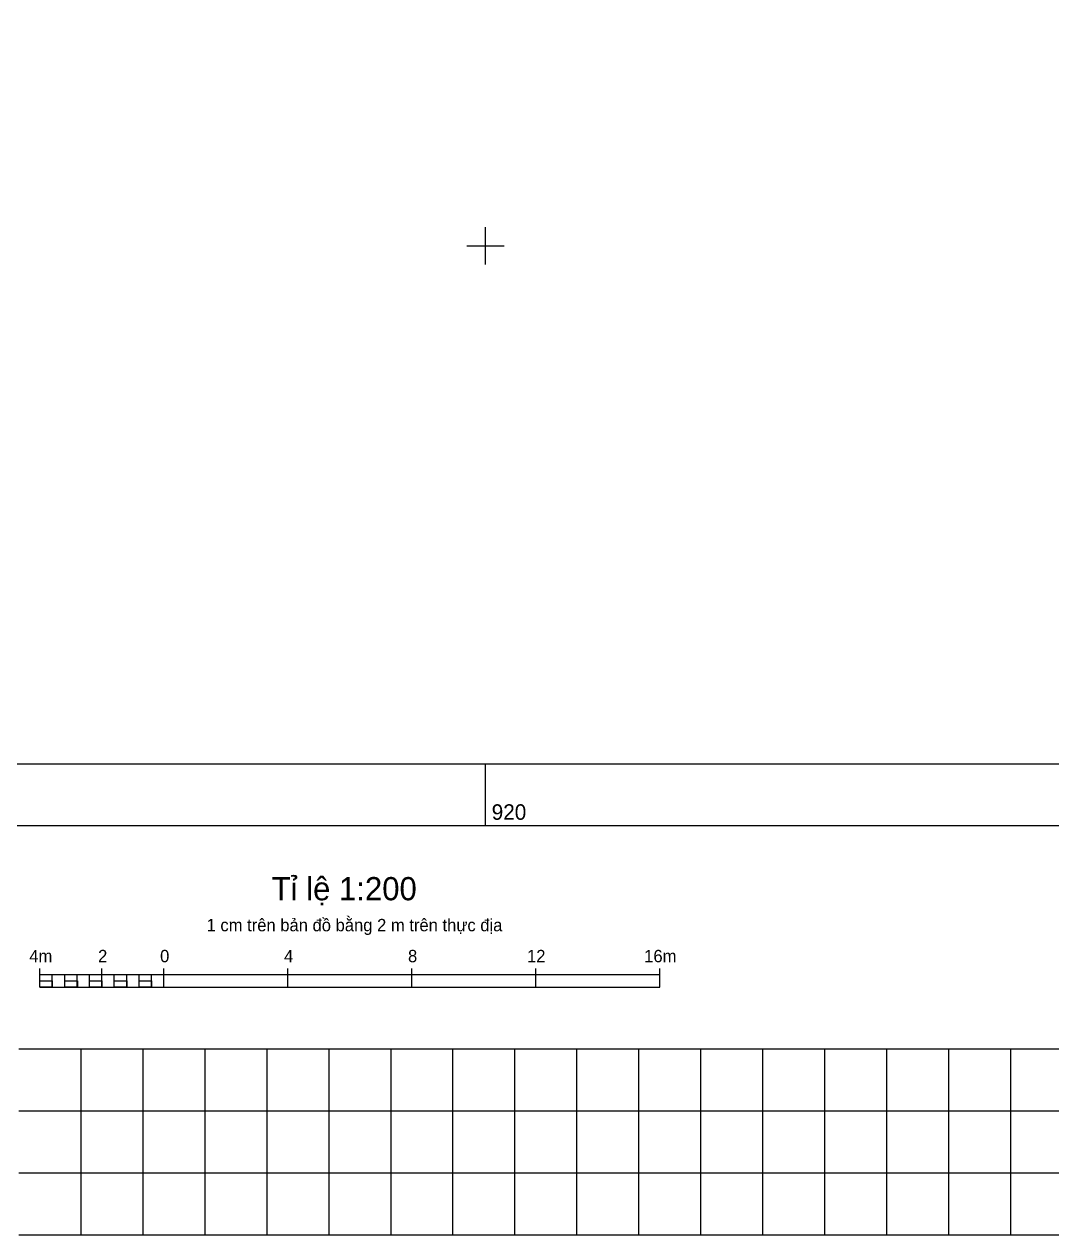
# Model space of a CAD drawing. Extents: x 547747 to 549324, y 1837450 to 1838029.
# Drawn here: x 547905.12 to 547938.27, y 1837508.07 to 1837547.16 of the extents above; entities that cross this region are included whole.
import ezdxf

# ---------------------------------------------------------------- set-up
doc = ezdxf.new("R2010")
doc.units = 0
doc.layers.add('Level 58', color=7, linetype='Continuous')

msp = doc.modelspace()

# ---------------------------------------------------------------- linework, layer by layer
at = {"layer": 'Level 58'}
for p, q in [((547920, 1837539.4), (547920, 1837540.6)), ((547920, 1837539.4), (547920, 1837540.6)), ((547920, 1837539.4), (547920, 1837540.6)), ((547920, 1837539.4), (547920, 1837540.6)), ((547920, 1837539.4), (547920, 1837540.6)), ((547919.4, 1837540), (547920.6, 1837540)), ((547919.4, 1837540), (547920.6, 1837540)), ((547919.4, 1837540), (547920.6, 1837540)), ((547919.4, 1837540), (547920.6, 1837540)), ((547919.4, 1837540), (547920.6, 1837540)), ((547920, 1837521.27), (547920, 1837523.27)), ((547920, 1837521.27), (547920, 1837523.27)), ((547920, 1837521.27), (547920, 1837523.27)), ((547920, 1837521.27), (547920, 1837523.27)), ((547920, 1837521.27), (547920, 1837523.27)), ((547905.62, 1837516.07), (547905.62, 1837516.67)), ((547905.62, 1837516.07), (547905.62, 1837516.67)), ((547905.62, 1837516.07), (547905.62, 1837516.67)), ((547905.62, 1837516.07), (547905.62, 1837516.67)), ((547905.62, 1837516.07), (547905.62, 1837516.67)), ((547907.62, 1837516.07), (547907.62, 1837516.67)), ((547907.62, 1837516.07), (547907.62, 1837516.67)), ((547907.62, 1837516.07), (547907.62, 1837516.67)), ((547907.62, 1837516.07), (547907.62, 1837516.67)), ((547907.62, 1837516.07), (547907.62, 1837516.67)), ((547909.62, 1837516.07), (547909.62, 1837516.67)), ((547909.62, 1837516.07), (547909.62, 1837516.67)), ((547909.62, 1837516.07), (547909.62, 1837516.67)), ((547909.62, 1837516.07), (547909.62, 1837516.67)), ((547909.62, 1837516.07), (547909.62, 1837516.67)), ((547913.62, 1837516.07), (547913.62, 1837516.67)), ((547913.62, 1837516.07), (547913.62, 1837516.67)), ((547913.62, 1837516.07), (547913.62, 1837516.67)), ((547913.62, 1837516.07), (547913.62, 1837516.67)), ((547913.62, 1837516.07), (547913.62, 1837516.67)), ((547917.62, 1837516.07), (547917.62, 1837516.67)), ((547917.62, 1837516.07), (547917.62, 1837516.67)), ((547917.62, 1837516.07), (547917.62, 1837516.67)), ((547917.62, 1837516.07), (547917.62, 1837516.67)), ((547917.62, 1837516.07), (547917.62, 1837516.67)), ((547921.62, 1837516.07), (547921.62, 1837516.67)), ((547921.62, 1837516.07), (547921.62, 1837516.67)), ((547921.62, 1837516.07), (547921.62, 1837516.67)), ((547921.62, 1837516.07), (547921.62, 1837516.67)), ((547921.62, 1837516.07), (547921.62, 1837516.67)), ((547925.62, 1837516.07), (547925.62, 1837516.67)), ((547925.62, 1837516.07), (547925.62, 1837516.67)), ((547925.62, 1837516.07), (547925.62, 1837516.67)), ((547925.62, 1837516.07), (547925.62, 1837516.67)), ((547925.62, 1837516.07), (547925.62, 1837516.67)), ((547905.62, 1837516.47), (547925.62, 1837516.47)), ((547905.62, 1837516.07), (547905.62, 1837516.47)), ((547905.62, 1837516.47), (547925.62, 1837516.47)), ((547905.62, 1837516.07), (547905.62, 1837516.47)), ((547905.62, 1837516.47), (547925.62, 1837516.47)), ((547905.62, 1837516.07), (547905.62, 1837516.47)), ((547905.62, 1837516.47), (547925.62, 1837516.47)), ((547905.62, 1837516.07), (547905.62, 1837516.47)), ((547905.62, 1837516.47), (547925.62, 1837516.47)), ((547905.62, 1837516.07), (547905.62, 1837516.47)), ((547906.02, 1837516.07), (547906.02, 1837516.47)), ((547906.02, 1837516.07), (547906.02, 1837516.47)), ((547906.02, 1837516.07), (547906.02, 1837516.47)), ((547906.02, 1837516.07), (547906.02, 1837516.47)), ((547906.02, 1837516.07), (547906.02, 1837516.47)), ((547906.43, 1837516.07), (547906.43, 1837516.47)), ((547906.43, 1837516.07), (547906.43, 1837516.47)), ((547906.43, 1837516.07), (547906.43, 1837516.47)), ((547906.43, 1837516.07), (547906.43, 1837516.47)), ((547906.43, 1837516.07), (547906.43, 1837516.47)), ((547906.82, 1837516.07), (547906.82, 1837516.47)), ((547906.82, 1837516.07), (547906.82, 1837516.47)), ((547906.82, 1837516.07), (547906.82, 1837516.47)), ((547906.82, 1837516.07), (547906.82, 1837516.47)), ((547906.82, 1837516.07), (547906.82, 1837516.47)), ((547907.22, 1837516.07), (547907.22, 1837516.47)), ((547907.22, 1837516.07), (547907.22, 1837516.47)), ((547907.22, 1837516.07), (547907.22, 1837516.47)), ((547907.22, 1837516.07), (547907.22, 1837516.47)), ((547907.22, 1837516.07), (547907.22, 1837516.47)), ((547907.62, 1837516.07), (547907.62, 1837516.47)), ((547907.62, 1837516.07), (547907.62, 1837516.47)), ((547907.62, 1837516.07), (547907.62, 1837516.47)), ((547907.62, 1837516.07), (547907.62, 1837516.47)), ((547907.62, 1837516.07), (547907.62, 1837516.47)), ((547908.02, 1837516.07), (547908.02, 1837516.47)), ((547908.02, 1837516.07), (547908.02, 1837516.47)), ((547908.02, 1837516.07), (547908.02, 1837516.47)), ((547908.02, 1837516.07), (547908.02, 1837516.47)), ((547908.02, 1837516.07), (547908.02, 1837516.47)), ((547908.43, 1837516.07), (547908.43, 1837516.47)), ((547908.43, 1837516.07), (547908.43, 1837516.47)), ((547908.43, 1837516.07), (547908.43, 1837516.47)), ((547908.43, 1837516.07), (547908.43, 1837516.47)), ((547908.43, 1837516.07), (547908.43, 1837516.47)), ((547908.82, 1837516.07), (547908.82, 1837516.47)), ((547908.82, 1837516.07), (547908.82, 1837516.47)), ((547908.82, 1837516.07), (547908.82, 1837516.47)), ((547908.82, 1837516.07), (547908.82, 1837516.47)), ((547908.82, 1837516.07), (547908.82, 1837516.47)), ((547909.22, 1837516.07), (547909.22, 1837516.47)), ((547909.22, 1837516.07), (547909.22, 1837516.47)), ((547909.22, 1837516.07), (547909.22, 1837516.47)), ((547909.22, 1837516.07), (547909.22, 1837516.47)), ((547909.22, 1837516.07), (547909.22, 1837516.47)), ((547905.62, 1837516.07), (547925.62, 1837516.07)), ((547905.62, 1837516.07), (547925.62, 1837516.07)), ((547905.62, 1837516.07), (547925.62, 1837516.07)), ((547905.62, 1837516.07), (547925.62, 1837516.07)), ((547905.62, 1837516.07), (547925.62, 1837516.07)), ((547904.94, 1837514.07), (547906.94, 1837514.07)), ((547904.94, 1837514.07), (547906.94, 1837514.07)), ((547904.94, 1837514.07), (547906.94, 1837514.07)), ((547904.94, 1837514.07), (547906.94, 1837514.07)), ((547904.94, 1837514.07), (547906.94, 1837514.07)), ((547906.94, 1837514.07), (547908.94, 1837514.07)), ((547906.94, 1837514.07), (547906.94, 1837508.07)), ((547906.94, 1837514.07), (547908.94, 1837514.07)), ((547906.94, 1837514.07), (547906.94, 1837508.07)), ((547906.94, 1837514.07), (547908.94, 1837514.07)), ((547906.94, 1837514.07), (547906.94, 1837508.07)), ((547906.94, 1837514.07), (547908.94, 1837514.07)), ((547906.94, 1837514.07), (547906.94, 1837508.07)), ((547906.94, 1837514.07), (547908.94, 1837514.07)), ((547906.94, 1837514.07), (547906.94, 1837508.07)), ((547908.94, 1837514.07), (547910.94, 1837514.07)), ((547908.94, 1837514.07), (547908.94, 1837508.07)), ((547908.94, 1837514.07), (547910.94, 1837514.07)), ((547908.94, 1837514.07), (547908.94, 1837508.07)), ((547908.94, 1837514.07), (547910.94, 1837514.07)), ((547908.94, 1837514.07), (547908.94, 1837508.07)), ((547908.94, 1837514.07), (547910.94, 1837514.07)), ((547908.94, 1837514.07), (547908.94, 1837508.07)), ((547908.94, 1837514.07), (547910.94, 1837514.07)), ((547908.94, 1837514.07), (547908.94, 1837508.07)), ((547910.94, 1837514.07), (547912.94, 1837514.07)), ((547910.94, 1837514.07), (547910.94, 1837508.07)), ((547910.94, 1837514.07), (547912.94, 1837514.07)), ((547910.94, 1837514.07), (547910.94, 1837508.07)), ((547910.94, 1837514.07), (547912.94, 1837514.07)), ((547910.94, 1837514.07), (547910.94, 1837508.07)), ((547910.94, 1837514.07), (547912.94, 1837514.07)), ((547910.94, 1837514.07), (547910.94, 1837508.07)), ((547910.94, 1837514.07), (547912.94, 1837514.07)), ((547910.94, 1837514.07), (547910.94, 1837508.07)), ((547912.94, 1837514.07), (547914.94, 1837514.07)), ((547912.94, 1837514.07), (547912.94, 1837508.07)), ((547912.94, 1837514.07), (547914.94, 1837514.07)), ((547912.94, 1837514.07), (547912.94, 1837508.07)), ((547912.94, 1837514.07), (547914.94, 1837514.07)), ((547912.94, 1837514.07), (547912.94, 1837508.07)), ((547912.94, 1837514.07), (547914.94, 1837514.07)), ((547912.94, 1837514.07), (547912.94, 1837508.07)), ((547912.94, 1837514.07), (547914.94, 1837514.07)), ((547912.94, 1837514.07), (547912.94, 1837508.07)), ((547914.94, 1837514.07), (547916.94, 1837514.07)), ((547914.94, 1837514.07), (547914.94, 1837508.07)), ((547914.94, 1837514.07), (547916.94, 1837514.07)), ((547914.94, 1837514.07), (547914.94, 1837508.07)), ((547914.94, 1837514.07), (547916.94, 1837514.07)), ((547914.94, 1837514.07), (547914.94, 1837508.07)), ((547914.94, 1837514.07), (547916.94, 1837514.07)), ((547914.94, 1837514.07), (547914.94, 1837508.07)), ((547914.94, 1837514.07), (547916.94, 1837514.07)), ((547914.94, 1837514.07), (547914.94, 1837508.07)), ((547916.94, 1837514.07), (547918.94, 1837514.07)), ((547916.94, 1837514.07), (547916.94, 1837508.07)), ((547916.94, 1837514.07), (547918.94, 1837514.07)), ((547916.94, 1837514.07), (547916.94, 1837508.07)), ((547916.94, 1837514.07), (547918.94, 1837514.07)), ((547916.94, 1837514.07), (547916.94, 1837508.07)), ((547916.94, 1837514.07), (547918.94, 1837514.07)), ((547916.94, 1837514.07), (547916.94, 1837508.07)), ((547916.94, 1837514.07), (547918.94, 1837514.07)), ((547916.94, 1837514.07), (547916.94, 1837508.07)), ((547918.94, 1837514.07), (547920.94, 1837514.07)), ((547918.94, 1837514.07), (547918.94, 1837508.07)), ((547918.94, 1837514.07), (547920.94, 1837514.07)), ((547918.94, 1837514.07), (547918.94, 1837508.07)), ((547918.94, 1837514.07), (547920.94, 1837514.07)), ((547918.94, 1837514.07), (547918.94, 1837508.07)), ((547918.94, 1837514.07), (547920.94, 1837514.07)), ((547918.94, 1837514.07), (547918.94, 1837508.07)), ((547918.94, 1837514.07), (547920.94, 1837514.07)), ((547918.94, 1837514.07), (547918.94, 1837508.07)), ((547920.94, 1837514.07), (547922.94, 1837514.07)), ((547920.94, 1837514.07), (547920.94, 1837508.07)), ((547920.94, 1837514.07), (547922.94, 1837514.07)), ((547920.94, 1837514.07), (547920.94, 1837508.07)), ((547920.94, 1837514.07), (547922.94, 1837514.07)), ((547920.94, 1837514.07), (547920.94, 1837508.07)), ((547920.94, 1837514.07), (547922.94, 1837514.07)), ((547920.94, 1837514.07), (547920.94, 1837508.07)), ((547920.94, 1837514.07), (547922.94, 1837514.07)), ((547920.94, 1837514.07), (547920.94, 1837508.07)), ((547922.94, 1837514.07), (547924.94, 1837514.07)), ((547922.94, 1837514.07), (547922.94, 1837508.07)), ((547922.94, 1837514.07), (547924.94, 1837514.07)), ((547922.94, 1837514.07), (547922.94, 1837508.07)), ((547922.94, 1837514.07), (547924.94, 1837514.07)), ((547922.94, 1837514.07), (547922.94, 1837508.07)), ((547922.94, 1837514.07), (547924.94, 1837514.07)), ((547922.94, 1837514.07), (547922.94, 1837508.07)), ((547922.94, 1837514.07), (547924.94, 1837514.07)), ((547922.94, 1837514.07), (547922.94, 1837508.07)), ((547924.94, 1837514.07), (547926.94, 1837514.07)), ((547924.94, 1837514.07), (547924.94, 1837508.07)), ((547924.94, 1837514.07), (547926.94, 1837514.07)), ((547924.94, 1837514.07), (547924.94, 1837508.07)), ((547924.94, 1837514.07), (547926.94, 1837514.07)), ((547924.94, 1837514.07), (547924.94, 1837508.07)), ((547924.94, 1837514.07), (547926.94, 1837514.07)), ((547924.94, 1837514.07), (547924.94, 1837508.07)), ((547924.94, 1837514.07), (547926.94, 1837514.07)), ((547924.94, 1837514.07), (547924.94, 1837508.07)), ((547926.94, 1837514.07), (547928.94, 1837514.07)), ((547926.94, 1837514.07), (547926.94, 1837508.07)), ((547926.94, 1837514.07), (547928.94, 1837514.07)), ((547926.94, 1837514.07), (547926.94, 1837508.07)), ((547926.94, 1837514.07), (547928.94, 1837514.07)), ((547926.94, 1837514.07), (547926.94, 1837508.07)), ((547926.94, 1837514.07), (547928.94, 1837514.07)), ((547926.94, 1837514.07), (547926.94, 1837508.07)), ((547926.94, 1837514.07), (547928.94, 1837514.07)), ((547926.94, 1837514.07), (547926.94, 1837508.07)), ((547928.94, 1837514.07), (547930.94, 1837514.07)), ((547928.94, 1837514.07), (547928.94, 1837508.07)), ((547928.94, 1837514.07), (547930.94, 1837514.07)), ((547928.94, 1837514.07), (547928.94, 1837508.07)), ((547928.94, 1837514.07), (547930.94, 1837514.07)), ((547928.94, 1837514.07), (547928.94, 1837508.07)), ((547928.94, 1837514.07), (547930.94, 1837514.07)), ((547928.94, 1837514.07), (547928.94, 1837508.07)), ((547928.94, 1837514.07), (547930.94, 1837514.07)), ((547928.94, 1837514.07), (547928.94, 1837508.07)), ((547930.94, 1837514.07), (547932.94, 1837514.07)), ((547930.94, 1837514.07), (547930.94, 1837508.07)), ((547930.94, 1837514.07), (547932.94, 1837514.07)), ((547930.94, 1837514.07), (547930.94, 1837508.07)), ((547930.94, 1837514.07), (547932.94, 1837514.07)), ((547930.94, 1837514.07), (547930.94, 1837508.07)), ((547930.94, 1837514.07), (547932.94, 1837514.07)), ((547930.94, 1837514.07), (547930.94, 1837508.07)), ((547930.94, 1837514.07), (547932.94, 1837514.07)), ((547930.94, 1837514.07), (547930.94, 1837508.07)), ((547932.94, 1837514.07), (547934.94, 1837514.07)), ((547932.94, 1837514.07), (547932.94, 1837508.07)), ((547932.94, 1837514.07), (547934.94, 1837514.07)), ((547932.94, 1837514.07), (547932.94, 1837508.07)), ((547932.94, 1837514.07), (547934.94, 1837514.07)), ((547932.94, 1837514.07), (547932.94, 1837508.07)), ((547932.94, 1837514.07), (547934.94, 1837514.07)), ((547932.94, 1837514.07), (547932.94, 1837508.07)), ((547932.94, 1837514.07), (547934.94, 1837514.07)), ((547932.94, 1837514.07), (547932.94, 1837508.07)), ((547934.94, 1837514.07), (547936.94, 1837514.07)), ((547934.94, 1837514.07), (547934.94, 1837508.07)), ((547934.94, 1837514.07), (547936.94, 1837514.07)), ((547934.94, 1837514.07), (547934.94, 1837508.07)), ((547934.94, 1837514.07), (547936.94, 1837514.07)), ((547934.94, 1837514.07), (547934.94, 1837508.07)), ((547934.94, 1837514.07), (547936.94, 1837514.07)), ((547934.94, 1837514.07), (547934.94, 1837508.07)), ((547934.94, 1837514.07), (547936.94, 1837514.07)), ((547934.94, 1837514.07), (547934.94, 1837508.07)), ((547936.94, 1837514.07), (547938.94, 1837514.07)), ((547936.94, 1837514.07), (547936.94, 1837508.07)), ((547936.94, 1837514.07), (547938.94, 1837514.07)), ((547936.94, 1837514.07), (547936.94, 1837508.07)), ((547936.94, 1837514.07), (547938.94, 1837514.07)), ((547936.94, 1837514.07), (547936.94, 1837508.07)), ((547936.94, 1837514.07), (547938.94, 1837514.07)), ((547936.94, 1837514.07), (547936.94, 1837508.07)), ((547936.94, 1837514.07), (547938.94, 1837514.07)), ((547936.94, 1837514.07), (547936.94, 1837508.07)), ((547904.94, 1837512.07), (547906.94, 1837512.07)), ((547904.94, 1837512.07), (547906.94, 1837512.07)), ((547904.94, 1837512.07), (547906.94, 1837512.07)), ((547904.94, 1837512.07), (547906.94, 1837512.07)), ((547904.94, 1837512.07), (547906.94, 1837512.07)), ((547906.94, 1837512.07), (547908.94, 1837512.07)), ((547906.94, 1837512.07), (547908.94, 1837512.07)), ((547906.94, 1837512.07), (547908.94, 1837512.07)), ((547906.94, 1837512.07), (547908.94, 1837512.07)), ((547906.94, 1837512.07), (547908.94, 1837512.07)), ((547908.94, 1837512.07), (547910.94, 1837512.07)), ((547908.94, 1837512.07), (547910.94, 1837512.07)), ((547908.94, 1837512.07), (547910.94, 1837512.07)), ((547908.94, 1837512.07), (547910.94, 1837512.07)), ((547908.94, 1837512.07), (547910.94, 1837512.07)), ((547910.94, 1837512.07), (547912.94, 1837512.07)), ((547910.94, 1837512.07), (547912.94, 1837512.07)), ((547910.94, 1837512.07), (547912.94, 1837512.07)), ((547910.94, 1837512.07), (547912.94, 1837512.07)), ((547910.94, 1837512.07), (547912.94, 1837512.07)), ((547912.94, 1837512.07), (547914.94, 1837512.07)), ((547912.94, 1837512.07), (547914.94, 1837512.07)), ((547912.94, 1837512.07), (547914.94, 1837512.07)), ((547912.94, 1837512.07), (547914.94, 1837512.07)), ((547912.94, 1837512.07), (547914.94, 1837512.07)), ((547914.94, 1837512.07), (547916.94, 1837512.07)), ((547914.94, 1837512.07), (547916.94, 1837512.07)), ((547914.94, 1837512.07), (547916.94, 1837512.07)), ((547914.94, 1837512.07), (547916.94, 1837512.07)), ((547914.94, 1837512.07), (547916.94, 1837512.07)), ((547916.94, 1837512.07), (547918.94, 1837512.07)), ((547916.94, 1837512.07), (547918.94, 1837512.07)), ((547916.94, 1837512.07), (547918.94, 1837512.07)), ((547916.94, 1837512.07), (547918.94, 1837512.07)), ((547916.94, 1837512.07), (547918.94, 1837512.07)), ((547918.94, 1837512.07), (547920.94, 1837512.07)), ((547918.94, 1837512.07), (547920.94, 1837512.07)), ((547918.94, 1837512.07), (547920.94, 1837512.07)), ((547918.94, 1837512.07), (547920.94, 1837512.07)), ((547918.94, 1837512.07), (547920.94, 1837512.07)), ((547920.94, 1837512.07), (547922.94, 1837512.07)), ((547920.94, 1837512.07), (547922.94, 1837512.07)), ((547920.94, 1837512.07), (547922.94, 1837512.07)), ((547920.94, 1837512.07), (547922.94, 1837512.07)), ((547920.94, 1837512.07), (547922.94, 1837512.07)), ((547922.94, 1837512.07), (547924.94, 1837512.07)), ((547922.94, 1837512.07), (547924.94, 1837512.07)), ((547922.94, 1837512.07), (547924.94, 1837512.07)), ((547922.94, 1837512.07), (547924.94, 1837512.07)), ((547922.94, 1837512.07), (547924.94, 1837512.07)), ((547924.94, 1837512.07), (547926.94, 1837512.07)), ((547924.94, 1837512.07), (547926.94, 1837512.07)), ((547924.94, 1837512.07), (547926.94, 1837512.07)), ((547924.94, 1837512.07), (547926.94, 1837512.07)), ((547924.94, 1837512.07), (547926.94, 1837512.07)), ((547926.94, 1837512.07), (547928.94, 1837512.07)), ((547926.94, 1837512.07), (547928.94, 1837512.07)), ((547926.94, 1837512.07), (547928.94, 1837512.07)), ((547926.94, 1837512.07), (547928.94, 1837512.07)), ((547926.94, 1837512.07), (547928.94, 1837512.07)), ((547928.94, 1837512.07), (547930.94, 1837512.07)), ((547928.94, 1837512.07), (547930.94, 1837512.07)), ((547928.94, 1837512.07), (547930.94, 1837512.07)), ((547928.94, 1837512.07), (547930.94, 1837512.07)), ((547928.94, 1837512.07), (547930.94, 1837512.07)), ((547930.94, 1837512.07), (547932.94, 1837512.07)), ((547930.94, 1837512.07), (547932.94, 1837512.07)), ((547930.94, 1837512.07), (547932.94, 1837512.07)), ((547930.94, 1837512.07), (547932.94, 1837512.07)), ((547930.94, 1837512.07), (547932.94, 1837512.07)), ((547932.94, 1837512.07), (547934.94, 1837512.07)), ((547932.94, 1837512.07), (547934.94, 1837512.07)), ((547932.94, 1837512.07), (547934.94, 1837512.07)), ((547932.94, 1837512.07), (547934.94, 1837512.07)), ((547932.94, 1837512.07), (547934.94, 1837512.07)), ((547934.94, 1837512.07), (547936.94, 1837512.07)), ((547934.94, 1837512.07), (547936.94, 1837512.07)), ((547934.94, 1837512.07), (547936.94, 1837512.07)), ((547934.94, 1837512.07), (547936.94, 1837512.07)), ((547934.94, 1837512.07), (547936.94, 1837512.07)), ((547936.94, 1837512.07), (547938.94, 1837512.07)), ((547936.94, 1837512.07), (547938.94, 1837512.07)), ((547936.94, 1837512.07), (547938.94, 1837512.07)), ((547936.94, 1837512.07), (547938.94, 1837512.07)), ((547936.94, 1837512.07), (547938.94, 1837512.07)), ((547904.94, 1837510.07), (547906.94, 1837510.07)), ((547904.94, 1837510.07), (547906.94, 1837510.07)), ((547904.94, 1837510.07), (547906.94, 1837510.07)), ((547904.94, 1837510.07), (547906.94, 1837510.07)), ((547904.94, 1837510.07), (547906.94, 1837510.07)), ((547906.94, 1837510.07), (547908.94, 1837510.07)), ((547906.94, 1837510.07), (547908.94, 1837510.07)), ((547906.94, 1837510.07), (547908.94, 1837510.07)), ((547906.94, 1837510.07), (547908.94, 1837510.07)), ((547906.94, 1837510.07), (547908.94, 1837510.07)), ((547908.94, 1837510.07), (547910.94, 1837510.07)), ((547908.94, 1837510.07), (547910.94, 1837510.07)), ((547908.94, 1837510.07), (547910.94, 1837510.07)), ((547908.94, 1837510.07), (547910.94, 1837510.07)), ((547908.94, 1837510.07), (547910.94, 1837510.07)), ((547910.94, 1837510.07), (547912.94, 1837510.07)), ((547910.94, 1837510.07), (547912.94, 1837510.07)), ((547910.94, 1837510.07), (547912.94, 1837510.07)), ((547910.94, 1837510.07), (547912.94, 1837510.07)), ((547910.94, 1837510.07), (547912.94, 1837510.07)), ((547912.94, 1837510.07), (547914.94, 1837510.07)), ((547912.94, 1837510.07), (547914.94, 1837510.07)), ((547912.94, 1837510.07), (547914.94, 1837510.07)), ((547912.94, 1837510.07), (547914.94, 1837510.07)), ((547912.94, 1837510.07), (547914.94, 1837510.07)), ((547914.94, 1837510.07), (547916.94, 1837510.07)), ((547914.94, 1837510.07), (547916.94, 1837510.07)), ((547914.94, 1837510.07), (547916.94, 1837510.07)), ((547914.94, 1837510.07), (547916.94, 1837510.07)), ((547914.94, 1837510.07), (547916.94, 1837510.07)), ((547916.94, 1837510.07), (547918.94, 1837510.07)), ((547916.94, 1837510.07), (547918.94, 1837510.07)), ((547916.94, 1837510.07), (547918.94, 1837510.07)), ((547916.94, 1837510.07), (547918.94, 1837510.07)), ((547916.94, 1837510.07), (547918.94, 1837510.07)), ((547918.94, 1837510.07), (547920.94, 1837510.07)), ((547918.94, 1837510.07), (547920.94, 1837510.07)), ((547918.94, 1837510.07), (547920.94, 1837510.07)), ((547918.94, 1837510.07), (547920.94, 1837510.07)), ((547918.94, 1837510.07), (547920.94, 1837510.07)), ((547920.94, 1837510.07), (547922.94, 1837510.07)), ((547920.94, 1837510.07), (547922.94, 1837510.07)), ((547920.94, 1837510.07), (547922.94, 1837510.07)), ((547920.94, 1837510.07), (547922.94, 1837510.07)), ((547920.94, 1837510.07), (547922.94, 1837510.07)), ((547922.94, 1837510.07), (547924.94, 1837510.07)), ((547922.94, 1837510.07), (547924.94, 1837510.07)), ((547922.94, 1837510.07), (547924.94, 1837510.07)), ((547922.94, 1837510.07), (547924.94, 1837510.07)), ((547922.94, 1837510.07), (547924.94, 1837510.07)), ((547924.94, 1837510.07), (547926.94, 1837510.07)), ((547924.94, 1837510.07), (547926.94, 1837510.07)), ((547924.94, 1837510.07), (547926.94, 1837510.07)), ((547924.94, 1837510.07), (547926.94, 1837510.07)), ((547924.94, 1837510.07), (547926.94, 1837510.07)), ((547926.94, 1837510.07), (547928.94, 1837510.07)), ((547926.94, 1837510.07), (547928.94, 1837510.07)), ((547926.94, 1837510.07), (547928.94, 1837510.07)), ((547926.94, 1837510.07), (547928.94, 1837510.07)), ((547926.94, 1837510.07), (547928.94, 1837510.07)), ((547928.94, 1837510.07), (547930.94, 1837510.07)), ((547928.94, 1837510.07), (547930.94, 1837510.07)), ((547928.94, 1837510.07), (547930.94, 1837510.07)), ((547928.94, 1837510.07), (547930.94, 1837510.07)), ((547928.94, 1837510.07), (547930.94, 1837510.07)), ((547930.94, 1837510.07), (547932.94, 1837510.07)), ((547930.94, 1837510.07), (547932.94, 1837510.07)), ((547930.94, 1837510.07), (547932.94, 1837510.07)), ((547930.94, 1837510.07), (547932.94, 1837510.07)), ((547930.94, 1837510.07), (547932.94, 1837510.07)), ((547932.94, 1837510.07), (547934.94, 1837510.07)), ((547932.94, 1837510.07), (547934.94, 1837510.07)), ((547932.94, 1837510.07), (547934.94, 1837510.07)), ((547932.94, 1837510.07), (547934.94, 1837510.07)), ((547932.94, 1837510.07), (547934.94, 1837510.07)), ((547934.94, 1837510.07), (547936.94, 1837510.07)), ((547934.94, 1837510.07), (547936.94, 1837510.07)), ((547934.94, 1837510.07), (547936.94, 1837510.07)), ((547934.94, 1837510.07), (547936.94, 1837510.07)), ((547934.94, 1837510.07), (547936.94, 1837510.07)), ((547936.94, 1837510.07), (547938.94, 1837510.07)), ((547936.94, 1837510.07), (547938.94, 1837510.07)), ((547936.94, 1837510.07), (547938.94, 1837510.07)), ((547936.94, 1837510.07), (547938.94, 1837510.07)), ((547936.94, 1837510.07), (547938.94, 1837510.07)), ((547904.94, 1837508.07), (547906.94, 1837508.07)), ((547904.94, 1837508.07), (547906.94, 1837508.07)), ((547904.94, 1837508.07), (547906.94, 1837508.07)), ((547904.94, 1837508.07), (547906.94, 1837508.07)), ((547904.94, 1837508.07), (547906.94, 1837508.07)), ((547906.94, 1837508.07), (547908.94, 1837508.07)), ((547906.94, 1837508.07), (547908.94, 1837508.07)), ((547906.94, 1837508.07), (547908.94, 1837508.07)), ((547906.94, 1837508.07), (547908.94, 1837508.07)), ((547906.94, 1837508.07), (547908.94, 1837508.07)), ((547908.94, 1837508.07), (547910.94, 1837508.07)), ((547908.94, 1837508.07), (547910.94, 1837508.07)), ((547908.94, 1837508.07), (547910.94, 1837508.07)), ((547908.94, 1837508.07), (547910.94, 1837508.07)), ((547908.94, 1837508.07), (547910.94, 1837508.07)), ((547910.94, 1837508.07), (547912.94, 1837508.07)), ((547910.94, 1837508.07), (547912.94, 1837508.07)), ((547910.94, 1837508.07), (547912.94, 1837508.07)), ((547910.94, 1837508.07), (547912.94, 1837508.07)), ((547910.94, 1837508.07), (547912.94, 1837508.07)), ((547912.94, 1837508.07), (547914.94, 1837508.07)), ((547912.94, 1837508.07), (547914.94, 1837508.07)), ((547912.94, 1837508.07), (547914.94, 1837508.07)), ((547912.94, 1837508.07), (547914.94, 1837508.07)), ((547912.94, 1837508.07), (547914.94, 1837508.07)), ((547914.94, 1837508.07), (547916.94, 1837508.07)), ((547914.94, 1837508.07), (547916.94, 1837508.07)), ((547914.94, 1837508.07), (547916.94, 1837508.07)), ((547914.94, 1837508.07), (547916.94, 1837508.07)), ((547914.94, 1837508.07), (547916.94, 1837508.07)), ((547916.94, 1837508.07), (547918.94, 1837508.07)), ((547916.94, 1837508.07), (547918.94, 1837508.07)), ((547916.94, 1837508.07), (547918.94, 1837508.07)), ((547916.94, 1837508.07), (547918.94, 1837508.07)), ((547916.94, 1837508.07), (547918.94, 1837508.07)), ((547918.94, 1837508.07), (547920.94, 1837508.07)), ((547918.94, 1837508.07), (547920.94, 1837508.07)), ((547918.94, 1837508.07), (547920.94, 1837508.07)), ((547918.94, 1837508.07), (547920.94, 1837508.07)), ((547918.94, 1837508.07), (547920.94, 1837508.07)), ((547920.94, 1837508.07), (547922.94, 1837508.07)), ((547920.94, 1837508.07), (547922.94, 1837508.07)), ((547920.94, 1837508.07), (547922.94, 1837508.07)), ((547920.94, 1837508.07), (547922.94, 1837508.07)), ((547920.94, 1837508.07), (547922.94, 1837508.07)), ((547922.94, 1837508.07), (547924.94, 1837508.07)), ((547922.94, 1837508.07), (547924.94, 1837508.07)), ((547922.94, 1837508.07), (547924.94, 1837508.07)), ((547922.94, 1837508.07), (547924.94, 1837508.07)), ((547922.94, 1837508.07), (547924.94, 1837508.07)), ((547924.94, 1837508.07), (547926.94, 1837508.07)), ((547924.94, 1837508.07), (547926.94, 1837508.07)), ((547924.94, 1837508.07), (547926.94, 1837508.07)), ((547924.94, 1837508.07), (547926.94, 1837508.07)), ((547924.94, 1837508.07), (547926.94, 1837508.07)), ((547926.94, 1837508.07), (547928.94, 1837508.07)), ((547926.94, 1837508.07), (547928.94, 1837508.07)), ((547926.94, 1837508.07), (547928.94, 1837508.07)), ((547926.94, 1837508.07), (547928.94, 1837508.07)), ((547926.94, 1837508.07), (547928.94, 1837508.07)), ((547928.94, 1837508.07), (547930.94, 1837508.07)), ((547928.94, 1837508.07), (547930.94, 1837508.07)), ((547928.94, 1837508.07), (547930.94, 1837508.07)), ((547928.94, 1837508.07), (547930.94, 1837508.07)), ((547928.94, 1837508.07), (547930.94, 1837508.07)), ((547930.94, 1837508.07), (547932.94, 1837508.07)), ((547930.94, 1837508.07), (547932.94, 1837508.07)), ((547930.94, 1837508.07), (547932.94, 1837508.07)), ((547930.94, 1837508.07), (547932.94, 1837508.07)), ((547930.94, 1837508.07), (547932.94, 1837508.07)), ((547932.94, 1837508.07), (547934.94, 1837508.07)), ((547932.94, 1837508.07), (547934.94, 1837508.07)), ((547932.94, 1837508.07), (547934.94, 1837508.07)), ((547932.94, 1837508.07), (547934.94, 1837508.07)), ((547932.94, 1837508.07), (547934.94, 1837508.07)), ((547934.94, 1837508.07), (547936.94, 1837508.07)), ((547934.94, 1837508.07), (547936.94, 1837508.07)), ((547934.94, 1837508.07), (547936.94, 1837508.07)), ((547934.94, 1837508.07), (547936.94, 1837508.07)), ((547934.94, 1837508.07), (547936.94, 1837508.07)), ((547936.94, 1837508.07), (547938.94, 1837508.07)), ((547936.94, 1837508.07), (547938.94, 1837508.07)), ((547936.94, 1837508.07), (547938.94, 1837508.07)), ((547936.94, 1837508.07), (547938.94, 1837508.07)), ((547936.94, 1837508.07), (547938.94, 1837508.07))]:
    msp.add_line(p, q, dxfattribs=at)
for points in [[(547746.94, 1837521.27), (547746.94, 1838021.37), (548084.31, 1838021.37), (548084.31, 1837521.27)], [(547746.94, 1837521.27), (547746.94, 1838021.37), (548084.31, 1838021.37), (548084.31, 1837521.27)], [(547746.94, 1837521.27), (547746.94, 1838021.37), (548084.31, 1838021.37), (548084.31, 1837521.27)], [(547746.94, 1837521.27), (547746.94, 1838021.37), (548084.31, 1838021.37), (548084.31, 1837521.27)], [(547746.94, 1837521.27), (547746.94, 1838021.37), (548084.31, 1838021.37), (548084.31, 1837521.27)], [(547748.94, 1838019.37), (548082.31, 1838019.37), (548082.31, 1837523.27), (547748.94, 1837523.27)], [(547748.94, 1837523.27), (547748.94, 1838019.37), (548082.31, 1838019.37), (548082.31, 1837523.27)], [(547748.94, 1837523.27), (547748.94, 1838019.37), (548082.31, 1838019.37), (548082.31, 1837523.27)], [(547748.94, 1837523.27), (547748.94, 1838019.37), (548082.31, 1838019.37), (548082.31, 1837523.27)], [(547748.94, 1837523.27), (547748.94, 1838019.37), (548082.31, 1838019.37), (548082.31, 1837523.27)], [(547748.94, 1837523.27), (547748.94, 1838019.37), (548082.31, 1838019.37), (548082.31, 1837523.27)], [(547905.62, 1837516.07), (547905.62, 1837516.27), (547906.02, 1837516.27), (547906.02, 1837516.07)], [(547905.62, 1837516.07), (547905.62, 1837516.27), (547906.02, 1837516.27), (547906.02, 1837516.07)], [(547905.62, 1837516.07), (547905.62, 1837516.27), (547906.02, 1837516.27), (547906.02, 1837516.07)], [(547905.62, 1837516.07), (547905.62, 1837516.27), (547906.02, 1837516.27), (547906.02, 1837516.07)], [(547905.62, 1837516.07), (547905.62, 1837516.27), (547906.02, 1837516.27), (547906.02, 1837516.07)], [(547906.43, 1837516.07), (547906.43, 1837516.27), (547906.83, 1837516.27), (547906.83, 1837516.07)], [(547906.43, 1837516.07), (547906.43, 1837516.27), (547906.83, 1837516.27), (547906.83, 1837516.07)], [(547906.43, 1837516.07), (547906.43, 1837516.27), (547906.83, 1837516.27), (547906.83, 1837516.07)], [(547906.43, 1837516.07), (547906.43, 1837516.27), (547906.83, 1837516.27), (547906.83, 1837516.07)], [(547906.43, 1837516.07), (547906.43, 1837516.27), (547906.83, 1837516.27), (547906.83, 1837516.07)], [(547907.22, 1837516.07), (547907.22, 1837516.27), (547907.62, 1837516.27), (547907.62, 1837516.07)], [(547907.22, 1837516.07), (547907.22, 1837516.27), (547907.62, 1837516.27), (547907.62, 1837516.07)], [(547907.22, 1837516.07), (547907.22, 1837516.27), (547907.62, 1837516.27), (547907.62, 1837516.07)], [(547907.22, 1837516.07), (547907.22, 1837516.27), (547907.62, 1837516.27), (547907.62, 1837516.07)], [(547907.22, 1837516.07), (547907.22, 1837516.27), (547907.62, 1837516.27), (547907.62, 1837516.07)], [(547908.02, 1837516.07), (547908.02, 1837516.27), (547908.43, 1837516.27), (547908.43, 1837516.07)], [(547908.02, 1837516.07), (547908.02, 1837516.27), (547908.43, 1837516.27), (547908.43, 1837516.07)], [(547908.02, 1837516.07), (547908.02, 1837516.27), (547908.43, 1837516.27), (547908.43, 1837516.07)], [(547908.02, 1837516.07), (547908.02, 1837516.27), (547908.43, 1837516.27), (547908.43, 1837516.07)], [(547908.02, 1837516.07), (547908.02, 1837516.27), (547908.43, 1837516.27), (547908.43, 1837516.07)], [(547908.82, 1837516.07), (547908.82, 1837516.27), (547909.22, 1837516.27), (547909.22, 1837516.07)], [(547908.82, 1837516.07), (547908.82, 1837516.27), (547909.22, 1837516.27), (547909.22, 1837516.07)], [(547908.82, 1837516.07), (547908.82, 1837516.27), (547909.22, 1837516.27), (547909.22, 1837516.07)], [(547908.82, 1837516.07), (547908.82, 1837516.27), (547909.22, 1837516.27), (547909.22, 1837516.07)], [(547908.82, 1837516.07), (547908.82, 1837516.27), (547909.22, 1837516.27), (547909.22, 1837516.07)]]:
    msp.add_lwpolyline(points, close=True, dxfattribs=at)

# ---------------------------------------------------------------- texts
for s, height, p in [('920', 0.5, (547920.2, 1837521.47)), ('920', 0.5, (547920.2, 1837521.47)), ('920', 0.5, (547920.2, 1837521.47)), ('920', 0.5, (547920.2, 1837521.47)), ('920', 0.5, (547920.2, 1837521.47)), ('Tỉ lệ 1:200', 0.75, (547913.1, 1837518.87)), ('Tỉ lệ 1:200', 0.75, (547913.1, 1837518.87)), ('Tỉ lệ 1:200', 0.75, (547913.1, 1837518.87)), ('Tỉ lệ 1:200', 0.75, (547913.1, 1837518.87)), ('Tỉ lệ 1:200', 0.75, (547913.1, 1837518.87)), ('1 cm trên bản đồ bằng 2 m trên thực địa', 0.40002, (547911, 1837517.87)), ('1 cm trên bản đồ bằng 2 m trên thực địa', 0.40002, (547911, 1837517.87)), ('1 cm trên bản đồ bằng 2 m trên thực địa', 0.40002, (547911, 1837517.87)), ('1 cm trên bản đồ bằng 2 m trên thực địa', 0.40002, (547911, 1837517.87)), ('1 cm trên bản đồ bằng 2 m trên thực địa', 0.40002, (547911, 1837517.87)), ('4m', 0.4, (547905.28, 1837516.87)), ('4m', 0.4, (547905.28, 1837516.87)), ('4m', 0.4, (547905.28, 1837516.87)), ('4m', 0.4, (547905.28, 1837516.87)), ('4m', 0.4, (547905.28, 1837516.87)), ('2', 0.4, (547907.5, 1837516.87)), ('2', 0.4, (547907.5, 1837516.87)), ('2', 0.4, (547907.5, 1837516.87)), ('2', 0.4, (547907.5, 1837516.87)), ('2', 0.4, (547907.5, 1837516.87)), ('0', 0.4, (547909.5, 1837516.87)), ('0', 0.4, (547909.5, 1837516.87)), ('0', 0.4, (547909.5, 1837516.87)), ('0', 0.4, (547909.5, 1837516.87)), ('0', 0.4, (547909.5, 1837516.87)), ('4', 0.4, (547913.5, 1837516.87)), ('4', 0.4, (547913.5, 1837516.87)), ('4', 0.4, (547913.5, 1837516.87)), ('4', 0.4, (547913.5, 1837516.87)), ('4', 0.4, (547913.5, 1837516.87)), ('8', 0.4, (547917.5, 1837516.87)), ('8', 0.4, (547917.5, 1837516.87)), ('8', 0.4, (547917.5, 1837516.87)), ('8', 0.4, (547917.5, 1837516.87)), ('8', 0.4, (547917.5, 1837516.87)), ('12', 0.4, (547921.34, 1837516.87)), ('12', 0.4, (547921.34, 1837516.87)), ('12', 0.4, (547921.34, 1837516.87)), ('12', 0.4, (547921.34, 1837516.87)), ('12', 0.4, (547921.34, 1837516.87)), ('16m', 0.4, (547925.12, 1837516.87)), ('16m', 0.4, (547925.12, 1837516.87)), ('16m', 0.4, (547925.12, 1837516.87)), ('16m', 0.4, (547925.12, 1837516.87)), ('16m', 0.4, (547925.12, 1837516.87))]:
    msp.add_text(s, height=height, dxfattribs=at).set_placement(p)

doc.saveas('drawing.dxf')
